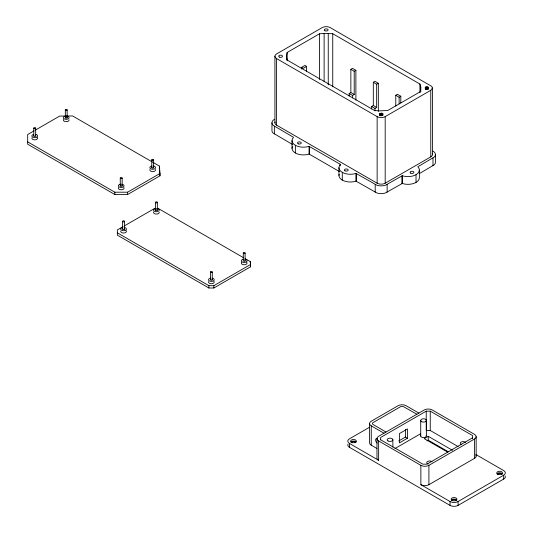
<?xml version="1.0" encoding="UTF-8"?>
<svg xmlns="http://www.w3.org/2000/svg" width="533" height="533" viewBox="0 0 533 533"><rect width="100%" height="100%" fill="white"/><g stroke="black" fill="none" stroke-linecap="round" stroke-linejoin="round"><path stroke-width="0.8" d="M286.541 57.311L287.16 60.036L374.612 110.524L379.323 110.884L387.718 110.524L420.437 91.629L420.764 87.012L419.931 84.054L332.745 33.719L324.124 33.412L319.407 33.852L287.16 52.467L286.541 55.192L286.541 59.803M432.436 87.985L430.891 90.237L385.186 116.627A5.69 3.285 0 0 1 377.144 116.627L276.587 58.577A5.69 3.285 0 0 1 276.587 53.926L322.172 27.609A5.69 3.285 0 0 1 330.22 27.609L431.677 86.346L432.436 87.985L432.436 154.557M379.396 113.902C381.441 119.059 385.912 110.784 379.396 113.902L379.396 115.561M425.321 87.265C424.395 92.529 433.116 85.666 425.321 87.265L425.321 88.924M274.368 119.372L273.116 120.318A8.655 4.997 0 0 0 273.116 125.322L293.55 137.341A11.38 6.569 0 0 0 295.362 145.269L295.362 153.011M416.02 182.419L416.02 174.684A11.38 6.569 0 0 0 417.832 166.756L434.248 157.055A8.655 4.997 0 0 0 434.248 152.058L432.989 151.112M419.524 173.518L434.248 164.797A8.655 4.997 0 0 0 435.408 162.298L435.408 154.557M34.072 130.852L27.676 134.543L27.676 144.203L114.848 194.532L127.56 194.532L160 175.803L159.507 166.129L72.595 115.954L59.649 116.087L35.491 130.032M301.571 69.03L301.571 67.371L304.929 65.432L306.602 66.405L306.602 71.382M306.602 66.405L303.25 68.337L301.571 67.371M27.676 141.878L114.848 192.206L127.56 192.206L160 173.478M350.854 69.33L354.205 71.262L354.205 94.488L350.854 92.549L350.854 69.33L352.533 68.357L355.884 70.296L355.884 100.151M354.205 71.262L355.884 70.296M349.182 96.007L349.182 93.515L350.854 92.549M123.063 226.645L117.34 229.943L117.34 235.14L208.876 287.993L213.86 287.993L250.53 266.82L250.303 261.61L245.267 258.705M124.495 225.819L153.817 208.889L155.263 208.876M373.313 82.295L376.664 84.227L376.664 107.453L373.313 105.514L373.313 82.295L374.985 81.322L378.337 83.261L378.337 111.457M349.182 93.515L352.533 95.454L354.205 94.488M376.664 84.227L378.337 83.261M371.634 108.972L371.634 106.48L373.313 105.514M395.772 106.047L395.772 95.26L397.451 94.294L400.803 96.233L400.803 102.862M371.634 106.48L374.985 108.419L376.664 107.453M395.772 95.26L399.13 97.199L400.803 96.233M275.115 121.97A5.69 3.285 0 0 0 276.587 125.142L377.144 183.199A5.69 3.285 0 0 0 385.186 183.199L430.771 156.882A5.69 3.285 0 0 0 432.243 153.704M295.362 145.269A11.38 6.569 0 0 0 309.093 146.315L340.474 164.431A11.38 6.569 0 0 0 342.286 172.359A11.38 6.569 0 0 0 356.017 173.405L376.838 185.204A8.655 4.997 0 0 0 385.492 185.204L402.288 175.723A11.38 6.569 0 0 0 416.02 174.684M117.34 232.821L208.876 285.668L213.86 285.668L250.53 264.495M339.128 174.311A11.38 6.569 0 0 0 343.805 180.834A11.38 6.569 0 0 0 356.017 181.147L376.838 192.946A8.655 4.997 0 0 0 385.492 192.946L402.288 183.465A11.38 6.569 0 0 0 419.358 177.775L419.358 170.04M369.422 427.306L349.475 438.819A5.69 3.285 0 0 0 349.475 443.463L349.475 447.334L450.032 505.391A5.69 3.285 0 0 0 458.074 505.391L503.658 479.074A5.69 3.285 0 0 0 505.131 475.896M472.485 438.752L472.485 435.528L430.251 411.15L426.233 411.15L380.649 437.466L380.649 439.885M398.744 440.951L405.453 437.08L407.459 438.239L407.459 428.952L399.417 433.595L399.417 442.883L407.459 438.239M394.893 448.593L420.53 433.789M452.457 450.285L428.246 436.307L424.221 438.626L447.727 452.197M426.9 440.951L428.246 440.171L448.186 451.691M472.485 437.853L426.9 464.17L422.882 464.17L380.649 439.785M378.637 440.951L420.87 465.329A5.69 3.285 0 0 0 428.912 465.329L474.497 439.012A5.69 3.285 0 0 0 474.497 434.368L432.263 409.984A5.69 3.285 0 0 0 424.221 409.984L378.637 436.307A5.69 3.285 0 0 0 378.637 440.951L378.637 460.299L349.475 443.463M420.87 465.329L420.87 484.684A5.69 3.285 0 0 0 428.912 484.684L474.497 458.367A5.69 3.285 0 0 0 475.969 455.195M420.87 484.684L450.032 501.52A5.69 3.285 0 0 0 458.074 501.52L503.658 475.203A5.69 3.285 0 0 0 503.658 470.559L475.922 454.542M157.442 208.849L158.894 208.836L243.108 257.459M458.167 446.614L430.251 430.497L426.233 430.497L426.233 411.15M271.957 122.823L271.957 130.558A8.655 4.997 0 0 0 273.116 133.063L292.577 144.516M292.417 146.662A11.38 6.569 0 0 0 296.481 153.577A11.38 6.569 0 0 0 309.093 154.05L339.488 171.599M418.858 413.082L406.119 405.726A5.69 3.285 0 0 0 398.078 405.726L371.261 421.21A5.69 3.285 0 0 0 371.261 425.854L371.261 445.208L376.924 448.473M416.846 414.241L403.508 406.639A2.818 1.626 0 0 0 400.689 406.639L372.84 422.716A2.818 1.626 0 0 0 372.84 424.348L386.012 432.05M371.261 425.854L384 433.209M250.53 266.82L250.303 261.61M159.614 170.087L160 175.803M503.658 475.203L503.658 479.074M476.162 436.694L476.162 456.041M474.497 439.012L474.497 458.367M458.074 501.52L458.074 505.391M450.032 501.52L450.032 505.391M432.989 158.001L432.989 165.743M430.771 90.31L430.771 156.882M430.251 411.15L430.251 430.497M428.912 465.329L428.912 484.684M428.325 87.379L428.325 89.038M428.246 436.307L428.246 440.171M427.999 87.165L427.999 89.651M427.586 87.006L427.586 89.497M427.12 86.912L427.12 89.404M426.627 86.892L426.627 89.384M426.373 420.244L426.373 435.721M426.14 86.952L426.14 89.437M425.694 87.079L425.694 89.564M420.764 87.012L420.764 91.989M420.724 420.63L420.724 436.114M419.931 84.054L419.931 92.342M405.453 429.338L405.453 437.08M402.288 175.723L402.288 183.465M402.015 175.883L402.015 183.625M399.13 97.199L399.13 103.835M392.874 439.785L392.874 447.12M387.131 184.478L387.131 192.22M385.186 116.627L385.186 183.199M382.901 113.869L382.901 115.528M382.647 113.622L382.647 115.281M382.288 113.422L382.288 115.081M381.855 113.289L381.855 115.774M381.375 113.216L381.375 115.708M381.162 113.223L381.162 115.708M380.882 113.223L380.882 115.708M380.409 113.302L380.409 115.788M379.982 113.449L379.982 115.108M379.636 113.656L379.636 115.315M377.144 116.627L377.144 183.199M376.971 438.626L376.971 457.98A5.69 3.285 0 0 0 378.637 460.299M375.199 184.478L375.199 192.22M374.985 108.419L374.985 110.904M369.596 423.535L369.596 442.883A5.69 3.285 0 0 0 371.261 445.208M356.291 173.565L356.291 181.3M356.017 173.405L356.017 181.147M352.533 95.454L352.533 97.939M342.286 172.359L342.286 180.101M340.201 164.271L340.201 165.823M338.955 167.715L338.955 175.457M332.745 33.719L332.745 86.792M328.248 33.372L328.248 84.794M324.124 33.412L324.124 81.516M319.407 33.852L319.407 79.47M309.367 146.468L309.367 154.21M309.093 146.315L309.093 154.05M292.024 140.625L292.024 148.367M287.16 52.467L287.16 60.762M276.587 58.577L276.587 125.142M274.921 56.251L274.921 122.823M274.368 126.268L274.368 134.01M245.107 253.095A0.906 0.526 0 0 1 243.688 253.488A0.906 0.526 0 0 1 243.801 252.582A0.906 0.526 0 0 1 245.107 253.095L245.107 260.837M243.295 253.015L243.295 260.757A0.906 0.526 0 0 0 244.487 261.297A0.906 0.526 0 0 0 244.887 260.457M213.86 285.668L213.86 287.993M212.267 272.07A0.906 0.52 0 0 1 210.828 272.43A0.906 0.52 0 0 1 211.008 271.53A0.906 0.52 0 0 1 212.267 272.07L212.267 279.812M210.468 271.95L210.468 279.692M208.876 285.668L208.876 287.993M159.507 166.129L159.507 168.448M157.348 202.367A0.946 0.546 0 0 1 155.922 202.84A0.946 0.546 0 0 1 155.922 201.894A0.946 0.546 0 0 1 157.348 202.367L157.348 210.109M155.449 202.367L155.449 210.109M153.644 159.933A0.939 0.54 0 0 1 152.172 160.326A0.939 0.54 0 0 1 152.318 159.394A0.939 0.54 0 0 1 153.644 159.933L153.644 167.675M151.778 159.833L151.778 167.575M127.56 192.206L127.56 194.532M124.515 221.322A0.946 0.546 0 0 1 123.09 221.795A0.946 0.546 0 0 1 123.09 220.849A0.946 0.546 0 0 1 124.515 221.322L124.515 229.063M122.617 221.322L122.617 229.063M122.15 178.075A0.946 0.546 0 0 1 120.731 178.548A0.946 0.546 0 0 1 120.731 177.602A0.946 0.546 0 0 1 122.15 178.075L122.15 185.817M120.258 178.075L120.258 185.817M114.848 192.206L114.848 194.532M67.145 109.891L67.151 117.766M65.326 109.891L65.326 117.766M35.678 128.147A0.946 0.546 0 0 1 34.259 128.62A0.946 0.546 0 0 1 34.259 127.673A0.946 0.546 0 0 1 35.678 128.147L35.678 135.888M33.779 128.147L33.779 135.888M496.956 473.877A2.845 1.639 0 0 1 499.854 472.791A2.845 1.639 0 0 1 502.432 474.123M451.304 500.32A2.845 1.639 0 0 1 454.049 499.101A2.845 1.639 0 0 1 456.801 500.32M497.835 474.77A1.899 1.093 0 0 1 499.528 473.331A1.899 1.093 0 0 1 501.493 474.65M350.861 442.077A2.845 1.639 0 0 1 353.472 441.051A2.845 1.639 0 0 1 356.117 442.044M351.613 442.79A1.899 1.093 0 0 1 353.319 441.597A1.899 1.093 0 0 1 355.384 442.59M452.157 500.747A1.899 1.093 0 0 1 454.049 499.648A1.899 1.093 0 0 1 455.948 500.747M349.475 447.334A5.69 3.285 0 0 1 348.002 444.162M426.187 435.308A2.845 1.639 0 0 1 423.888 437.546A2.845 1.639 0 0 1 420.737 435.681M461.678 444.695A2.845 1.639 0 0 1 461.092 442.11A2.845 1.639 0 0 1 465.562 442.45M428.126 464.03A2.845 1.639 0 0 1 427.599 461.445A2.845 1.639 0 0 1 432.063 461.818M377.111 443.083A2.845 1.639 60 0 1 375.618 439.978A2.845 1.639 60 0 1 377.111 438.599M124.482 228.917A0.946 0.546 0 0 1 123.323 229.59A0.946 0.546 0 0 1 122.896 228.67M156.875 209.629A0.946 0.546 0 0 1 157.122 210.455A0.946 0.546 0 0 1 155.669 210.455A0.946 0.546 0 0 1 155.922 209.629M213.886 281.311A2.845 1.639 0 0 1 211.628 283.709A2.845 1.639 0 0 1 208.65 281.591M212.207 278.186A2.845 1.639 0 0 1 213.633 280.744A2.845 1.639 0 0 1 208.976 280.644A2.845 1.639 0 0 1 210.735 278.153M211.907 279.332A0.906 0.52 0 0 1 212.047 280.098A0.906 0.52 0 0 1 210.715 280.111A0.906 0.52 0 0 1 210.801 279.345M246.639 262.276A2.845 1.639 0 0 1 244.241 264.761A2.845 1.639 0 0 1 241.716 262.316M156.682 208.47A2.845 1.639 0 0 1 158.841 210.941A2.845 1.639 0 0 1 154.05 211.028A2.845 1.639 0 0 1 155.942 208.483M159.207 212.161A2.845 1.639 0 0 1 156.116 214.059A2.845 1.639 0 0 1 153.737 211.848M126.028 230.562A2.845 1.639 0 0 1 123.936 233.008A2.845 1.639 0 0 1 120.818 230.956M244.9 259.205A2.845 1.639 0 0 1 246.552 261.723A2.845 1.639 0 0 1 241.895 261.756A2.845 1.639 0 0 1 243.428 259.218M124.302 227.478A2.845 1.639 0 0 1 125.895 230.003A2.845 1.639 0 0 1 121.238 230.003A2.845 1.639 0 0 1 122.83 227.478M36.937 137.174A2.845 1.639 0 0 1 35.178 139.833A2.845 1.639 0 0 1 32.073 137.627M35.744 134.356A2.845 1.639 0 0 1 37.037 136.854A2.845 1.639 0 0 1 32.526 136.928A2.845 1.639 0 0 1 33.566 134.389M66.585 116.067A2.845 1.639 0 0 1 68.644 118.573A2.845 1.639 0 0 1 63.847 118.593A2.845 1.639 0 0 1 65.845 116.074M69.05 119.792A2.845 1.639 0 0 1 65.885 121.651A2.845 1.639 0 0 1 63.6 119.405M35.398 135.502A0.946 0.546 0 0 1 35.458 136.241A0.946 0.546 0 0 1 34.185 136.335A0.946 0.546 0 0 1 33.912 135.615M66.965 117.373A0.919 0.533 0 0 1 66.732 118.146A0.919 0.533 0 0 1 65.419 117.946A0.919 0.533 0 0 1 65.885 117.207M121.877 185.431A0.946 0.546 0 0 1 121.817 186.237A0.946 0.546 0 0 1 120.431 186.13A0.946 0.546 0 0 1 120.731 185.344M153.251 167.182A0.939 0.54 0 0 1 153.424 167.975A0.939 0.54 0 0 1 152.045 168.008A0.939 0.54 0 0 1 152.112 167.209M153.451 166.036A2.845 1.639 0 0 1 155.043 168.568A2.845 1.639 0 0 1 150.379 168.568A2.845 1.639 0 0 1 151.978 166.036M155.456 169.521A2.845 1.639 0 0 1 152.711 171.593A2.845 1.639 0 0 1 149.966 169.521M121.624 184.191A2.845 1.639 0 0 1 123.576 186.717A2.845 1.639 0 0 1 118.779 186.677A2.845 1.639 0 0 1 120.878 184.185M123.849 187.536A2.845 1.639 0 0 1 121.158 189.781A2.845 1.639 0 0 1 118.593 187.483M324.857 30.707A1.899 1.093 0 0 0 328.028 30.214A1.899 1.093 0 0 0 325.703 28.875A1.899 1.093 0 0 0 324.857 30.707M279.412 57.098A1.899 1.093 0 0 0 282.483 56.431A1.899 1.093 0 0 0 279.945 55.225A1.899 1.093 0 0 0 279.412 57.098M344.964 170.813A1.899 1.093 0 0 0 348.136 170.32A1.899 1.093 0 0 0 345.817 168.981A1.899 1.093 0 0 0 344.964 170.813M298.433 143.897A1.899 1.093 0 0 0 301.278 142.944A1.899 1.093 0 0 0 298.433 141.998A1.899 1.093 0 0 0 298.433 143.897M410.657 173.132A1.899 1.093 0 0 0 413.835 172.645A1.899 1.093 0 0 0 411.509 171.3A1.899 1.093 0 0 0 410.657 173.132M498.029 474.23A2.845 1.639 0 0 0 502.472 473.004A2.845 1.639 0 0 0 498.408 471.399A2.845 1.639 0 0 0 498.029 474.23M452.63 500.62A2.845 1.639 0 0 0 456.894 499.194A2.845 1.639 0 0 0 452.63 497.775A2.845 1.639 0 0 0 452.63 500.62M351.787 442.457A2.845 1.639 0 0 0 356.324 441.337A2.845 1.639 0 0 0 352.386 439.632A2.845 1.639 0 0 0 351.787 442.457M388.024 440.951A2.845 1.639 0 0 0 392.781 440.211A2.845 1.639 0 0 0 389.297 438.199A2.845 1.639 0 0 0 388.024 440.951M421.79 421.73A2.845 1.639 0 0 0 426.367 420.67A2.845 1.639 0 0 0 422.489 418.911A2.845 1.639 0 0 0 421.79 421.73M65.679 110.378A0.919 0.533 0 0 0 67.151 110.025A0.919 0.533 0 0 0 65.885 109.472A0.919 0.533 0 0 0 65.679 110.378"/></g></svg>
